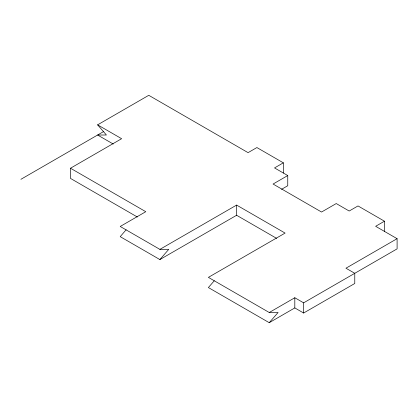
<?xml version="1.0" encoding="UTF-8"?>
<svg xmlns="http://www.w3.org/2000/svg" width="418" height="418" viewBox="0 0 418 418"><rect width="100%" height="100%" fill="white"/><g stroke="black" fill="none" stroke-linecap="round" stroke-linejoin="round"><path stroke-width="0.63" d="M283.347 173.01L283.347 162.827L256.892 147.554L248.073 152.648L148.761 95.309L97.619 124.841L121.622 138.698L70.48 168.229L70.48 178.408L137.355 217.02M126.116 229.806L120.212 236.651L159.89 259.562L236.609 215.27L276.643 238.38M159.89 259.562L168.752 249.353L159.89 249.379L120.212 226.467L145.783 211.701L70.48 168.229M214.288 280.75L208.383 287.553L269.239 322.691L294.81 307.925L303.63 313.019L354.772 283.488L354.772 273.304L345.952 268.215L397.1 238.688L397.1 248.867L303.63 302.836L294.81 297.741L269.239 312.507L208.383 277.374L285.097 233.082L236.609 205.086L159.89 249.379M269.239 322.691L278.095 312.486L269.239 312.507M20.9 179.312L103.8 131.451M283.347 162.827L274.527 167.921L287.756 175.555L287.756 185.738L281.539 189.328M287.756 175.555L273.058 184.04L321.546 212.036L336.244 203.55L349.187 211.027L358.007 205.933L384.461 221.206L384.461 231.389M384.461 221.206L375.641 226.3L397.1 238.688M113.252 144.048L97.619 135.019L106.418 135.009L97.619 124.841M303.63 302.836L303.63 313.019M294.81 297.741L294.81 307.925M236.609 205.086L236.609 215.27"/></g></svg>
